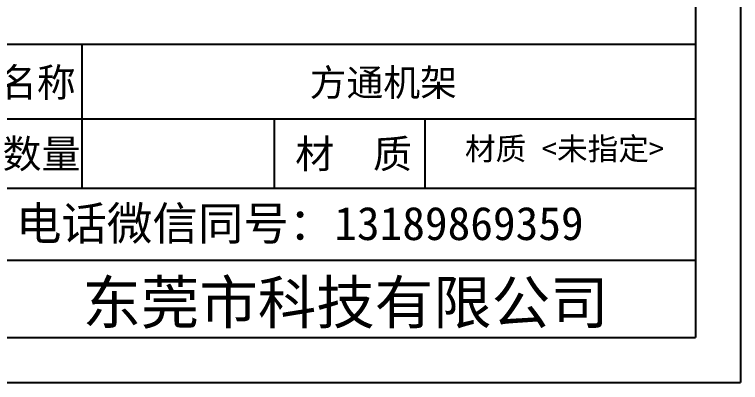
# Model space of a CAD drawing. Header units: millimetres. Extents: x 0 to 14850, y 0 to 10500.
# Drawn here: x 10816 to 14850, y 0 to 2046 of the extents above; entities that cross this region are included whole.
import ezdxf

# ---------------------------------------------------------------- set-up
doc = ezdxf.new("R2010")
doc.units = ezdxf.units.MM
doc.header["$LTSCALE"] = 50
doc.styles.add('SLDTEXTSTYLE0', font='', dxfattribs={"bigfont": 'bigfont'})
doc.styles.add('SLDTEXTSTYLE1', font='', dxfattribs={"bigfont": 'bigfont'})
doc.styles.get('SLDTEXTSTYLE0').set_extended_font_data('宋体')
doc.styles.get('SLDTEXTSTYLE1').set_extended_font_data('宋体', bold=True)

msp = doc.modelspace()

# ---------------------------------------------------------------- linework, layer by layer
for p, q in [((14850, 10500), (14850, 0)), ((14600, 10250), (14600, 250)), ((14600, 1880), (7390, 1880)), ((11189.7, 1880), (11189.7, 1080)), ((10689.7, 1466.2), (14600, 1466.2)), ((12261.5, 1080), (12261.5, 1466.2)), ((13096.3, 1466.2), (13096.3, 1080.4)), ((10689.7, 1080), (14600, 1080)), ((10689.7, 680), (14600, 680)), ((750, 250), (14600, 250)), ((0, 0), (14850, 0))]:
    msp.add_line(p, q)

# ---------------------------------------------------------------- texts
for s, insert, char_height, attachment_point, style in [('名称', (10723.3, 1747.5), 158.75, 1, 'SLDTEXTSTYLE1'), ('方通机架', (12865.2, 1742.4), 150, 2, 'SLDTEXTSTYLE0'), ('数量', (10749.4, 1350.7), 158.75, 1, 'SLDTEXTSTYLE0'), ('材  质', (12375.5, 1350.7), 158.75, 1, 'SLDTEXTSTYLE1'), ('材质 <未指定>', (13872.8, 1362.1), 125, 2, 'SLDTEXTSTYLE0'), ('电话微信同号：13189869359', (12401.4, 977.1), 185.208, 2, 'SLDTEXTSTYLE0'), ('东莞市科技有限公司', (11193.6, 564.4), 238.12, 1, 'SLDTEXTSTYLE0')]:
    msp.add_mtext(s, dxfattribs=dict(insert=insert, char_height=char_height, attachment_point=attachment_point, style=style))

doc.saveas('drawing.dxf')
